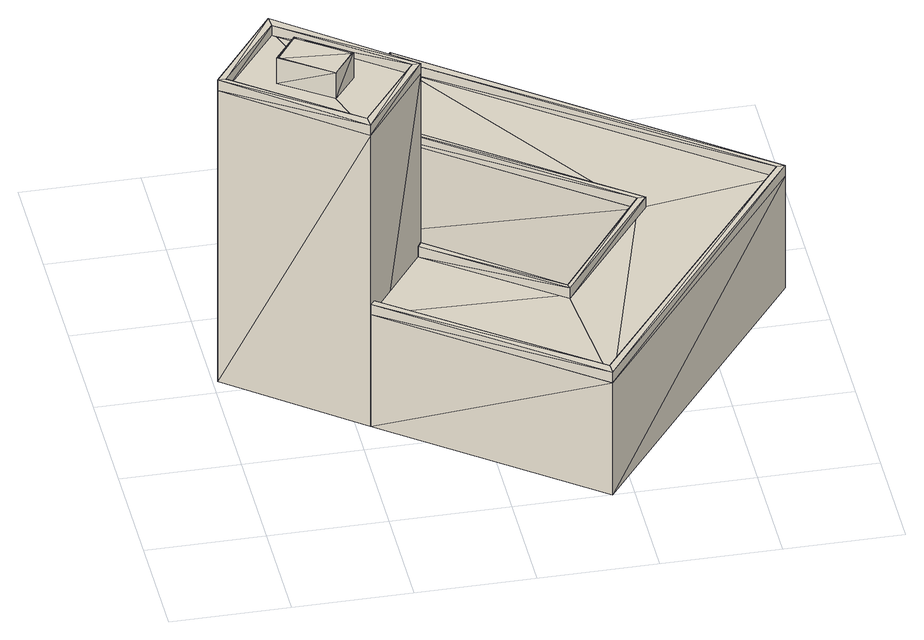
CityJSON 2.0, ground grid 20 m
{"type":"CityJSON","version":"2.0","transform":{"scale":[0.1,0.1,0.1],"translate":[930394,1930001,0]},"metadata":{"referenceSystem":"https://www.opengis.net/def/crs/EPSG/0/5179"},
"CityObjects":{
"building1":{"type":"Building","geometry":[{"type":"MultiSurface","lod":"3","boundaries":[[[0,1,2]],[[3,2,1]],[[1,4,3]],[[5,3,4]],[[4,6,5]],[[7,5,6]],[[6,0,7]],[[2,7,0]],[[8,9,0]],[[1,0,9]],[[9,10,1]],[[4,1,10]],[[10,11,4]],[[6,4,11]],[[11,8,6]],[[0,6,8]],[[12,13,8]],[[9,8,13]],[[13,14,9]],[[10,9,14]],[[14,15,10]],[[11,10,15]],[[15,12,11]],[[8,11,12]],[[16,17,12]],[[13,12,17]],[[17,18,13]],[[14,13,18]],[[18,19,14]],[[15,14,19]],[[19,16,15]],[[12,15,16]],[[20,21,16]],[[17,16,21]],[[21,22,17]],[[18,17,22]],[[22,23,18]],[[19,18,23]],[[23,20,19]],[[16,19,20]],[[24,25,20]],[[21,20,25]],[[25,26,21]],[[22,21,26]],[[26,27,22]],[[23,22,27]],[[27,24,23]],[[20,23,24]],[[28,29,24]],[[25,24,29]],[[29,30,25]],[[26,25,30]],[[30,31,26]],[[27,26,31]],[[31,28,27]],[[24,27,28]],[[7,2,5]],[[3,5,2]],[[31,30,28]],[[29,28,30]],[[32,33,34]],[[35,34,33]],[[33,36,35]],[[37,35,36]],[[36,38,37]],[[39,37,38]],[[38,32,39]],[[34,39,32]],[[40,41,32]],[[33,32,41]],[[41,42,33]],[[36,33,42]],[[42,43,36]],[[38,36,43]],[[43,40,38]],[[32,38,40]],[[44,45,40]],[[41,40,45]],[[45,46,41]],[[42,41,46]],[[46,47,42]],[[43,42,47]],[[47,44,43]],[[40,43,44]],[[34,35,44]],[[45,44,35]],[[35,37,45]],[[46,45,37]],[[37,39,46]],[[47,46,39]],[[39,34,47]],[[44,47,34]],[[48,49,50]],[[51,50,49]],[[52,53,48]],[[49,48,53]],[[54,55,52]],[[53,52,55]],[[56,57,58]],[[59,58,57]],[[60,61,56]],[[57,56,61]],[[58,59,62]],[[63,62,59]],[[50,51,54]],[[55,54,51]],[[62,63,60]],[[61,60,63]],[[7,64,6]],[[65,6,64]],[[11,66,15]],[[67,15,66]],[[19,68,23]],[[69,23,68]],[[27,70,31]],[[71,31,70]],[[38,72,43]],[[64,43,72]],[[43,64,47]],[[71,47,64]],[[6,65,11]],[[66,11,65]],[[23,69,27]],[[70,27,69]],[[73,74,75]],[[75,74,47]],[[74,76,47]],[[47,76,39]],[[76,77,39]],[[39,77,78]],[[74,73,79]],[[73,80,79]],[[75,47,81]],[[47,71,81]],[[81,71,80]],[[80,71,79]],[[79,71,77]],[[77,71,78]],[[38,43,39]],[[47,39,43]],[[82,83,84]],[[85,84,83]],[[86,87,82]],[[83,82,87]],[[88,89,86]],[[87,86,89]],[[84,85,88]],[[89,88,85]],[[19,23,15]],[[31,7,27]],[[7,6,27]],[[27,6,23]],[[6,11,23]],[[23,11,15]],[[90,91,92]],[[93,92,91]],[[59,57,63]],[[61,63,57]],[[53,55,49]],[[51,49,55]],[[94,95,96]],[[97,96,95]],[[98,99,100]],[[101,100,99]],[[62,60,72]],[[60,56,72]],[[72,56,78]],[[56,58,78]],[[50,54,62]],[[62,54,58]],[[58,54,78]],[[54,52,78]],[[78,52,39]],[[52,48,39]],[[39,48,38]],[[48,50,38]],[[38,50,72]],[[50,62,72]],[[67,68,84]],[[68,19,84]],[[84,19,82]],[[19,15,82]],[[84,88,67]],[[88,86,67]],[[67,86,15]],[[15,86,82]],[[102,103,104]],[[105,104,103]],[[106,107,102]],[[103,102,107]],[[108,109,106]],[[107,106,109]],[[104,105,108]],[[109,108,105]],[[108,106,104]],[[102,104,106]],[[110,105,103]],[[107,111,103]],[[111,107,109]],[[105,110,109]],[[91,110,93]],[[103,93,110]],[[93,103,92]],[[111,92,103]],[[92,111,90]],[[109,90,111]],[[90,109,91]],[[110,91,109]],[[80,97,81]],[[95,81,97]],[[73,96,80]],[[97,80,96]],[[75,94,73]],[[96,73,94]],[[81,95,75]],[[94,75,95]],[[77,101,79]],[[99,79,101]],[[76,100,77]],[[101,77,100]],[[74,98,76]],[[100,76,98]],[[79,99,74]],[[98,74,99]]]}]}
},
"vertices":[
[564,0,240],[563,20,240],[223,260,240],[229,270,240],[563,20,220],[229,270,220],[564,0,220],[223,260,220],[947,500,240],[933,500,240],[933,500,220],[947,500,220],[391,930,240],[393,910,240],[393,910,220],[391,930,220],[277,780,240],[291,780,240],[291,780,220],[277,780,220],[698,460,240],[712,460,240],[712,460,220],[698,460,220],[542,250,240],[544,240,240],[544,240,220],[542,250,220],[335,410,240],[329,400,240],[329,400,220],[335,410,220],[8,430,592],[22,430,592],[121,580,592],[123,560,592],[22,430,572],[123,560,572],[8,430,572],[121,580,572],[223,260,592],[221,280,592],[221,280,572],[223,260,572],[335,410,592],[321,410,592],[321,410,572],[335,410,572],[48,480,461],[71,460,461],[48,480,417],[71,460,417],[70,510,461],[94,490,461],[70,510,417],[94,490,417],[81,520,198],[105,510,198],[81,520,265],[105,510,265],[48,480,198],[71,460,198],[48,480,265],[71,460,265],[223,260,0],[564,0,0],[947,500,0],[391,930,0],[277,780,0],[698,460,0],[542,250,0],[335,410,0],[8,430,0],[260,470,352],[181,530,504],[308,430,352],[133,570,504],[133,570,460],[121,580,0],[181,530,460],[260,470,308],[308,430,308],[317,830,178],[341,810,178],[317,830,113],[341,810,113],[351,880,178],[375,860,178],[351,880,113],[375,860,113],[143,480,620],[107,430,620],[226,420,620],[189,370,620],[296,420,352],[296,420,308],[248,450,352],[248,450,308],[168,510,504],[168,510,460],[121,550,504],[121,550,460],[189,370,572],[189,370,622],[104,430,572],[104,430,622],[228,420,572],[228,420,622],[143,480,572],[143,480,622],[107,430,622],[226,420,622]
]}
